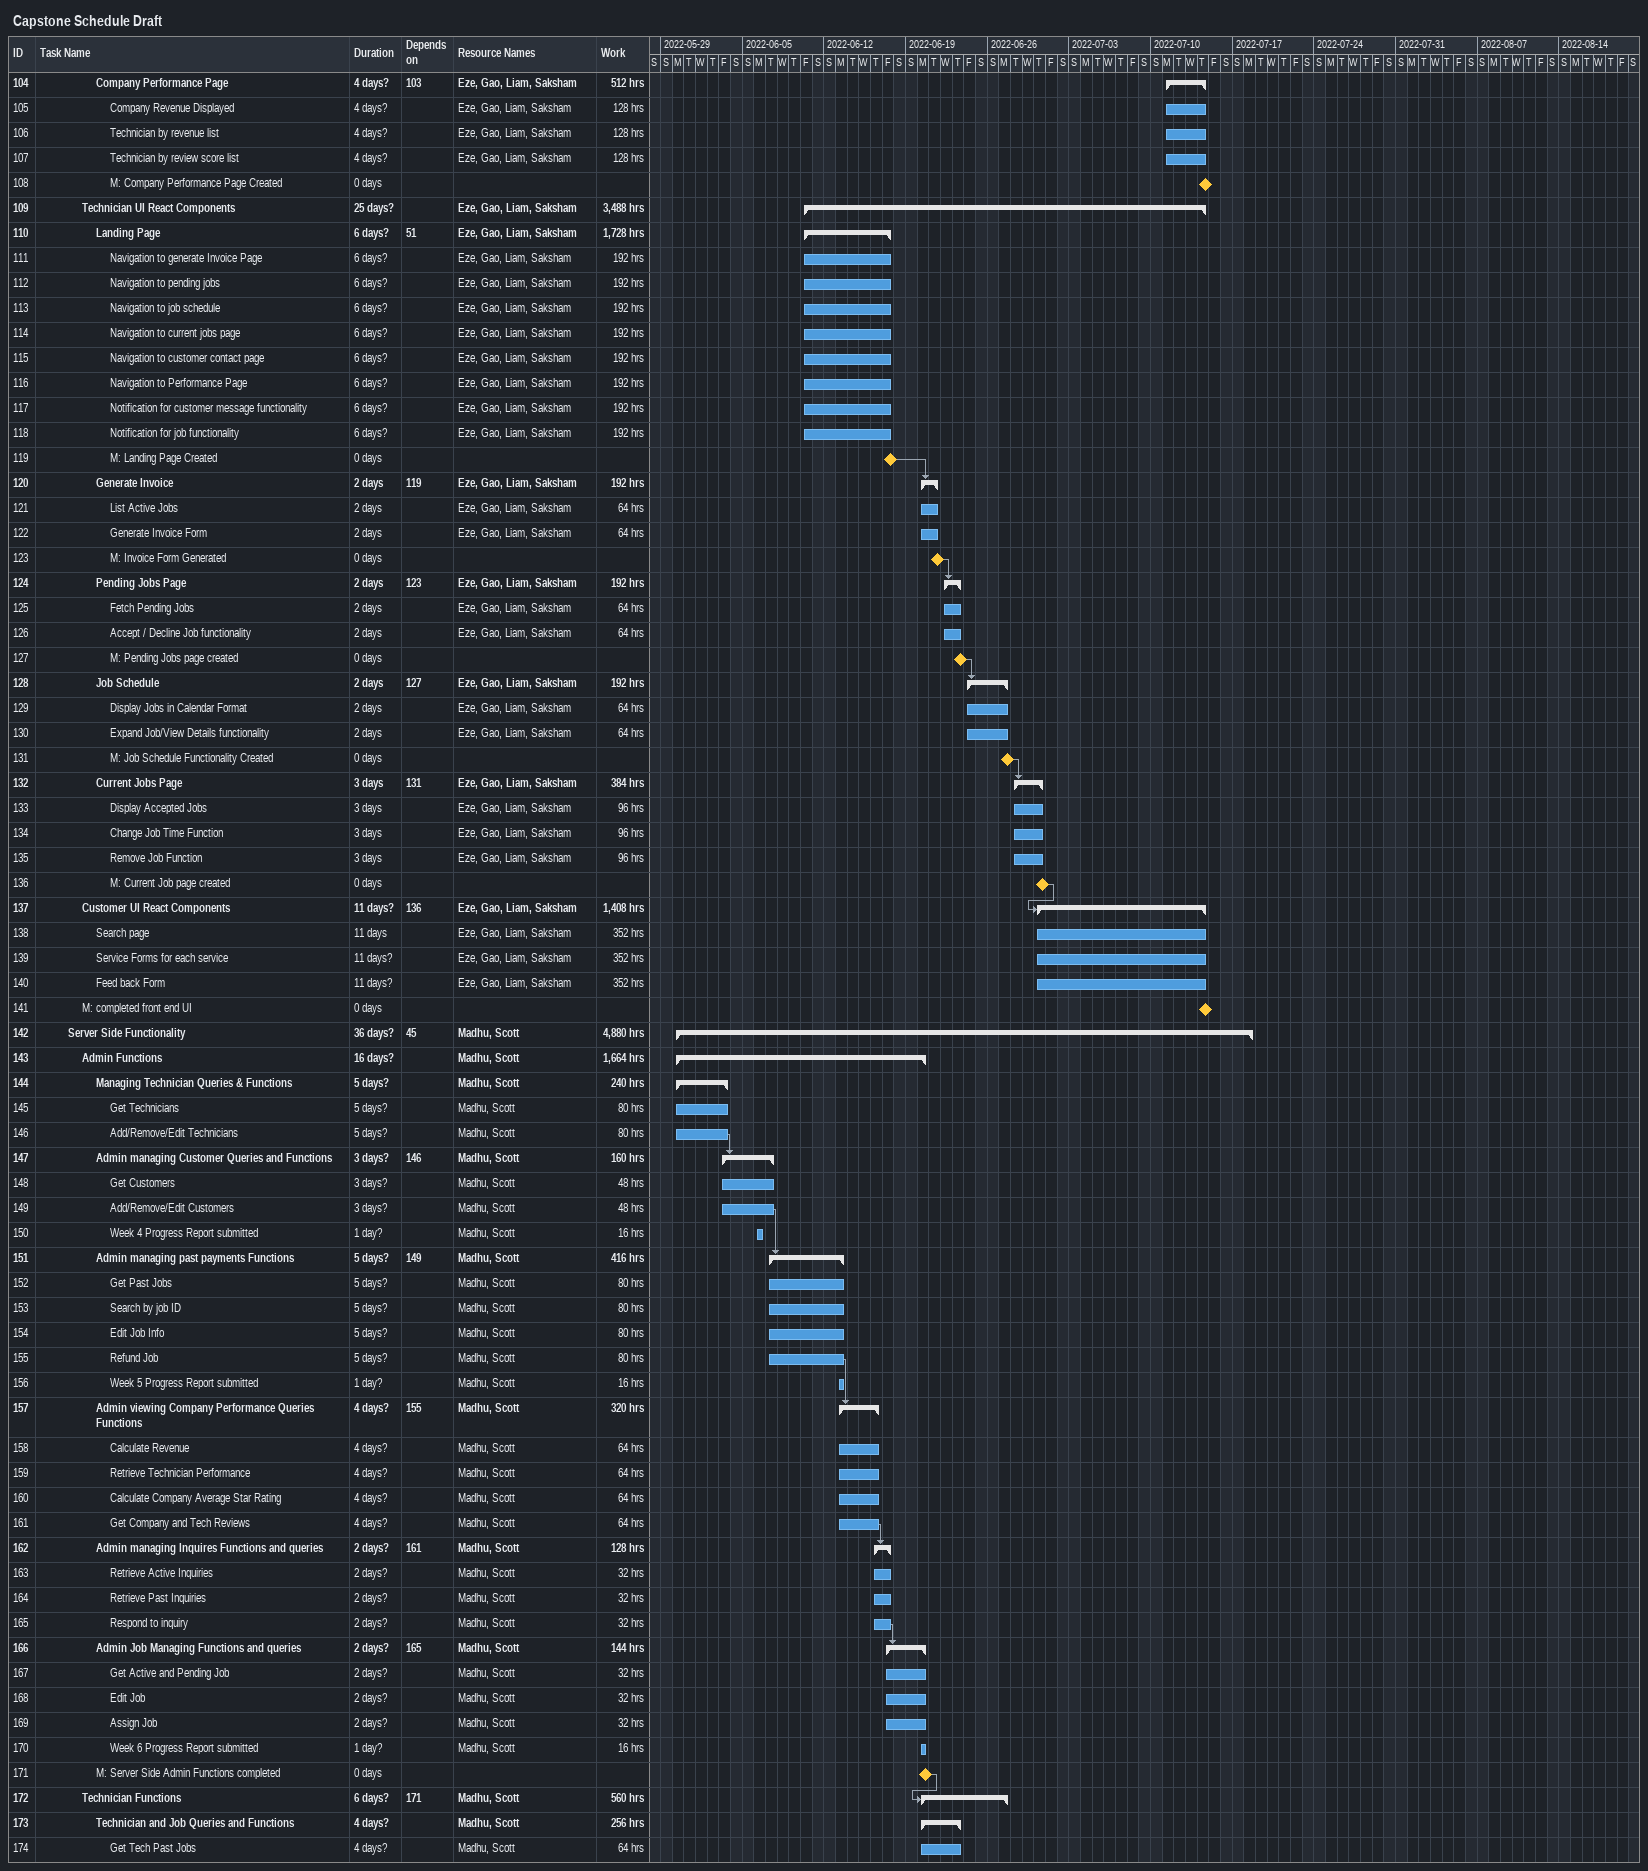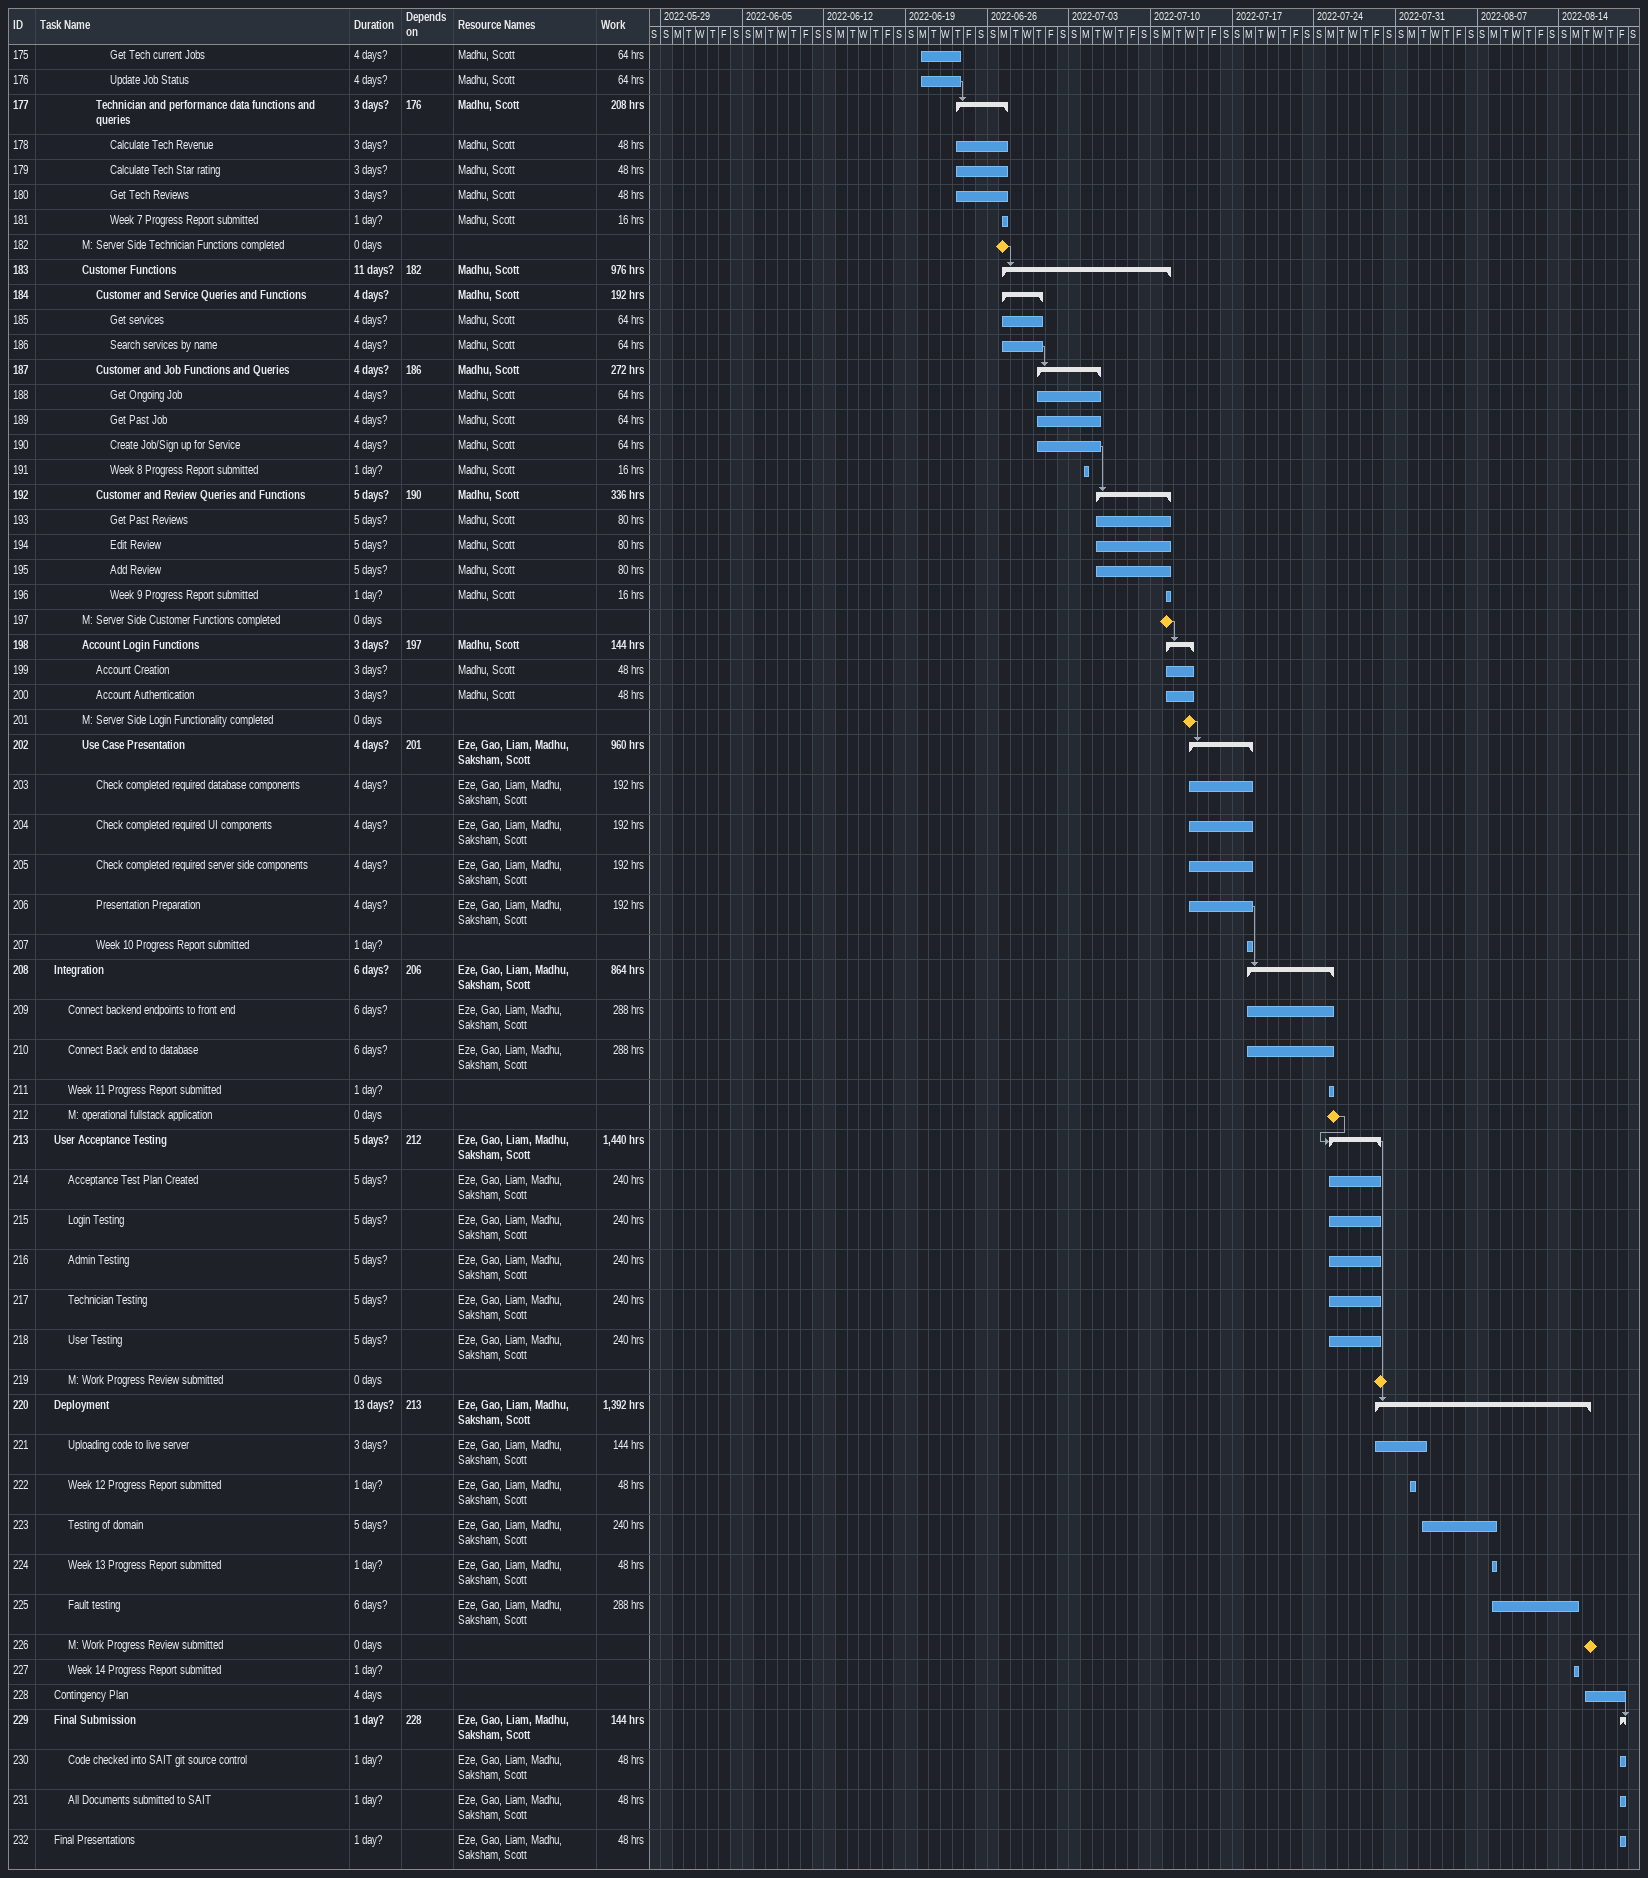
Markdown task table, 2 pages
Capstone Schedule Draft

| ID | Level | Task | Duration | Start | Finish | Predecessors | Resources | Work (h) |
|---|---|---|---|---|---|---|---|---|
| 104 | 5 | **Company Performance Page** | 4d? | 2022-07-11 | 2022-07-14 | 103 | Eze, Gao, Liam, Saksham | 512 |
| 105 | 6 | Company Revenue Displayed | 4d? | 2022-07-11 | 2022-07-14 |  | Eze, Gao, Liam, Saksham | 128 |
| 106 | 6 | Technician by revenue list | 4d? | 2022-07-11 | 2022-07-14 |  | Eze, Gao, Liam, Saksham | 128 |
| 107 | 6 | Technician by review score list | 4d? | 2022-07-11 | 2022-07-14 |  | Eze, Gao, Liam, Saksham | 128 |
| 108 | 6 | M: Company Performance Page Created | 0d | 2022-07-14 | 2022-07-14 |  |  |  |
| 109 | 4 | **Technician UI React Components** | 25d? | 2022-06-10 | 2022-07-14 |  | Eze, Gao, Liam, Saksham | 3488 |
| 110 | 5 | **Landing Page** | 6d? | 2022-06-10 | 2022-06-17 | 51 | Eze, Gao, Liam, Saksham | 1728 |
| 111 | 6 | Navigation to generate Invoice Page | 6d? | 2022-06-10 | 2022-06-17 |  | Eze, Gao, Liam, Saksham | 192 |
| 112 | 6 | Navigation to pending jobs | 6d? | 2022-06-10 | 2022-06-17 |  | Eze, Gao, Liam, Saksham | 192 |
| 113 | 6 | Navigation to job schedule | 6d? | 2022-06-10 | 2022-06-17 |  | Eze, Gao, Liam, Saksham | 192 |
| 114 | 6 | Navigation to current jobs page | 6d? | 2022-06-10 | 2022-06-17 |  | Eze, Gao, Liam, Saksham | 192 |
| 115 | 6 | Navigation to customer contact page | 6d? | 2022-06-10 | 2022-06-17 |  | Eze, Gao, Liam, Saksham | 192 |
| 116 | 6 | Navigation to Performance Page | 6d? | 2022-06-10 | 2022-06-17 |  | Eze, Gao, Liam, Saksham | 192 |
| 117 | 6 | Notification for customer message functionality | 6d? | 2022-06-10 | 2022-06-17 |  | Eze, Gao, Liam, Saksham | 192 |
| 118 | 6 | Notification for job functionality | 6d? | 2022-06-10 | 2022-06-17 |  | Eze, Gao, Liam, Saksham | 192 |
| 119 | 6 | M: Landing Page Created | 0d | 2022-06-17 | 2022-06-17 |  |  |  |
| 120 | 5 | **Generate Invoice** | 2d | 2022-06-20 | 2022-06-21 | 119 | Eze, Gao, Liam, Saksham | 192 |
| 121 | 6 | List Active Jobs | 2d | 2022-06-20 | 2022-06-21 |  | Eze, Gao, Liam, Saksham | 64 |
| 122 | 6 | Generate Invoice Form | 2d | 2022-06-20 | 2022-06-21 |  | Eze, Gao, Liam, Saksham | 64 |
| 123 | 6 | M: Invoice Form Generated | 0d | 2022-06-21 | 2022-06-21 |  |  |  |
| 124 | 5 | **Pending Jobs Page** | 2d | 2022-06-22 | 2022-06-23 | 123 | Eze, Gao, Liam, Saksham | 192 |
| 125 | 6 | Fetch Pending Jobs | 2d | 2022-06-22 | 2022-06-23 |  | Eze, Gao, Liam, Saksham | 64 |
| 126 | 6 | Accept / Decline Job functionality | 2d | 2022-06-22 | 2022-06-23 |  | Eze, Gao, Liam, Saksham | 64 |
| 127 | 6 | M: Pending Jobs page created | 0d | 2022-06-23 | 2022-06-23 |  |  |  |
| 128 | 5 | **Job Schedule** | 2d | 2022-06-24 | 2022-06-27 | 127 | Eze, Gao, Liam, Saksham | 192 |
| 129 | 6 | Display Jobs in Calendar Format | 2d | 2022-06-24 | 2022-06-27 |  | Eze, Gao, Liam, Saksham | 64 |
| 130 | 6 | Expand Job/View Details functionality | 2d | 2022-06-24 | 2022-06-27 |  | Eze, Gao, Liam, Saksham | 64 |
| 131 | 6 | M: Job Schedule Functionality Created | 0d | 2022-06-27 | 2022-06-27 |  |  |  |
| 132 | 5 | **Current Jobs Page** | 3d | 2022-06-28 | 2022-06-30 | 131 | Eze, Gao, Liam, Saksham | 384 |
| 133 | 6 | Display Accepted Jobs | 3d | 2022-06-28 | 2022-06-30 |  | Eze, Gao, Liam, Saksham | 96 |
| 134 | 6 | Change Job Time Function | 3d | 2022-06-28 | 2022-06-30 |  | Eze, Gao, Liam, Saksham | 96 |
| 135 | 6 | Remove Job Function | 3d | 2022-06-28 | 2022-06-30 |  | Eze, Gao, Liam, Saksham | 96 |
| 136 | 6 | M: Current Job page created | 0d | 2022-06-30 | 2022-06-30 |  |  |  |
| 137 | 4 | **Customer UI React Components** | 11d? | 2022-06-30 | 2022-07-14 | 136 | Eze, Gao, Liam, Saksham | 1408 |
| 138 | 5 | Search page | 11d | 2022-06-30 | 2022-07-14 |  | Eze, Gao, Liam, Saksham | 352 |
| 139 | 5 | Service Forms for each service | 11d? | 2022-06-30 | 2022-07-14 |  | Eze, Gao, Liam, Saksham | 352 |
| 140 | 5 | Feed back Form | 11d? | 2022-06-30 | 2022-07-14 |  | Eze, Gao, Liam, Saksham | 352 |
| 141 | 4 | M: completed front end UI | 0d | 2022-07-14 | 2022-07-14 |  |  |  |
| 142 | 3 | **Server Side Functionality** | 36d? | 2022-05-30 | 2022-07-18 | 45 | Madhu, Scott | 4880 |
| 143 | 4 | **Admin Functions** | 16d? | 2022-05-30 | 2022-06-20 |  | Madhu, Scott | 1664 |
| 144 | 5 | **Managing Technician Queries & Functions** | 5d? | 2022-05-30 | 2022-06-03 |  | Madhu, Scott | 240 |
| 145 | 6 | Get Technicians | 5d? | 2022-05-30 | 2022-06-03 |  | Madhu, Scott | 80 |
| 146 | 6 | Add/Remove/Edit Technicians | 5d? | 2022-05-30 | 2022-06-03 |  | Madhu, Scott | 80 |
| 147 | 5 | **Admin managing Customer Queries and Functions** | 3d? | 2022-06-03 | 2022-06-07 | 146 | Madhu, Scott | 160 |
| 148 | 6 | Get Customers | 3d? | 2022-06-03 | 2022-06-07 |  | Madhu, Scott | 48 |
| 149 | 6 | Add/Remove/Edit Customers | 3d? | 2022-06-03 | 2022-06-07 |  | Madhu, Scott | 48 |
| 150 | 6 | Week 4 Progress Report submitted | 1d? | 2022-06-06 | 2022-06-06 |  | Madhu, Scott | 16 |
| 151 | 5 | **Admin managing past payments Functions** | 5d? | 2022-06-07 | 2022-06-13 | 149 | Madhu, Scott | 416 |
| 152 | 6 | Get Past Jobs | 5d? | 2022-06-07 | 2022-06-13 |  | Madhu, Scott | 80 |
| 153 | 6 | Search by job ID | 5d? | 2022-06-07 | 2022-06-13 |  | Madhu, Scott | 80 |
| 154 | 6 | Edit Job Info | 5d? | 2022-06-07 | 2022-06-13 |  | Madhu, Scott | 80 |
| 155 | 6 | Refund Job | 5d? | 2022-06-07 | 2022-06-13 |  | Madhu, Scott | 80 |
| 156 | 6 | Week 5 Progress Report submitted | 1d? | 2022-06-13 | 2022-06-13 |  | Madhu, Scott | 16 |
| 157 | 5 | **Admin viewing Company Performance Queries Functions** | 4d? | 2022-06-13 | 2022-06-16 | 155 | Madhu, Scott | 320 |
| 158 | 6 | Calculate Revenue | 4d? | 2022-06-13 | 2022-06-16 |  | Madhu, Scott | 64 |
| 159 | 6 | Retrieve Technician Performance | 4d? | 2022-06-13 | 2022-06-16 |  | Madhu, Scott | 64 |
| 160 | 6 | Calculate Company Average Star Rating | 4d? | 2022-06-13 | 2022-06-16 |  | Madhu, Scott | 64 |
| 161 | 6 | Get Company and Tech Reviews | 4d? | 2022-06-13 | 2022-06-16 |  | Madhu, Scott | 64 |
| 162 | 5 | **Admin managing Inquires Functions and queries** | 2d? | 2022-06-16 | 2022-06-17 | 161 | Madhu, Scott | 128 |
| 163 | 6 | Retrieve Active Inquiries | 2d? | 2022-06-16 | 2022-06-17 |  | Madhu, Scott | 32 |
| 164 | 6 | Retrieve Past Inquiries | 2d? | 2022-06-16 | 2022-06-17 |  | Madhu, Scott | 32 |
| 165 | 6 | Respond to inquiry | 2d? | 2022-06-16 | 2022-06-17 |  | Madhu, Scott | 32 |
| 166 | 5 | **Admin Job Managing Functions and queries** | 2d? | 2022-06-17 | 2022-06-20 | 165 | Madhu, Scott | 144 |
| 167 | 6 | Get Active and Pending Job | 2d? | 2022-06-17 | 2022-06-20 |  | Madhu, Scott | 32 |
| 168 | 6 | Edit Job | 2d? | 2022-06-17 | 2022-06-20 |  | Madhu, Scott | 32 |
| 169 | 6 | Assign Job | 2d? | 2022-06-17 | 2022-06-20 |  | Madhu, Scott | 32 |
| 170 | 6 | Week 6 Progress Report submitted | 1d? | 2022-06-20 | 2022-06-20 |  | Madhu, Scott | 16 |
| 171 | 5 | M: Server Side Admin Functions completed | 0d | 2022-06-20 | 2022-06-20 |  |  |  |
| 172 | 4 | **Technician Functions** | 6d? | 2022-06-20 | 2022-06-27 | 171 | Madhu, Scott | 560 |
| 173 | 5 | **Technician and Job Queries and Functions** | 4d? | 2022-06-20 | 2022-06-23 |  | Madhu, Scott | 256 |
| 174 | 6 | Get Tech Past Jobs | 4d? | 2022-06-20 | 2022-06-23 |  | Madhu, Scott | 64 |
| 175 | 6 | Get Tech current Jobs | 4d? | 2022-06-20 | 2022-06-23 |  | Madhu, Scott | 64 |
| 176 | 6 | Update Job Status | 4d? | 2022-06-20 | 2022-06-23 |  | Madhu, Scott | 64 |
| 177 | 5 | **Technician and performance data functions and queries** | 3d? | 2022-06-23 | 2022-06-27 | 176 | Madhu, Scott | 208 |
| 178 | 6 | Calculate Tech Revenue | 3d? | 2022-06-23 | 2022-06-27 |  | Madhu, Scott | 48 |
| 179 | 6 | Calculate Tech Star rating | 3d? | 2022-06-23 | 2022-06-27 |  | Madhu, Scott | 48 |
| 180 | 6 | Get Tech Reviews | 3d? | 2022-06-23 | 2022-06-27 |  | Madhu, Scott | 48 |
| 181 | 6 | Week 7 Progress Report submitted | 1d? | 2022-06-27 | 2022-06-27 |  | Madhu, Scott | 16 |
| 182 | 4 | M: Server Side Technician Functions completed | 0d | 2022-06-27 | 2022-06-27 |  |  |  |
| 183 | 4 | **Customer Functions** | 11d? | 2022-06-27 | 2022-07-11 | 182 | Madhu, Scott | 976 |
| 184 | 5 | **Customer and Service Queries and Functions** | 4d? | 2022-06-27 | 2022-06-30 |  | Madhu, Scott | 192 |
| 185 | 6 | Get services | 4d? | 2022-06-27 | 2022-06-30 |  | Madhu, Scott | 64 |
| 186 | 6 | Search services by name | 4d? | 2022-06-27 | 2022-06-30 |  | Madhu, Scott | 64 |
| 187 | 5 | **Customer and Job Functions and Queries** | 4d? | 2022-06-30 | 2022-07-05 | 186 | Madhu, Scott | 272 |
| 188 | 6 | Get Ongoing Job | 4d? | 2022-06-30 | 2022-07-05 |  | Madhu, Scott | 64 |
| 189 | 6 | Get Past Job | 4d? | 2022-06-30 | 2022-07-05 |  | Madhu, Scott | 64 |
| 190 | 6 | Create Job/Sign up for Service | 4d? | 2022-06-30 | 2022-07-05 |  | Madhu, Scott | 64 |
| 191 | 6 | Week 8 Progress Report submitted | 1d? | 2022-07-04 | 2022-07-04 |  | Madhu, Scott | 16 |
| 192 | 5 | **Customer and Review Queries and Functions** | 5d? | 2022-07-05 | 2022-07-11 | 190 | Madhu, Scott | 336 |
| 193 | 6 | Get Past Reviews | 5d? | 2022-07-05 | 2022-07-11 |  | Madhu, Scott | 80 |
| 194 | 6 | Edit Review | 5d? | 2022-07-05 | 2022-07-11 |  | Madhu, Scott | 80 |
| 195 | 6 | Add Review | 5d? | 2022-07-05 | 2022-07-11 |  | Madhu, Scott | 80 |
| 196 | 6 | Week 9 Progress Report submitted | 1d? | 2022-07-11 | 2022-07-11 |  | Madhu, Scott | 16 |
| 197 | 4 | M: Server Side Customer Functions completed | 0d | 2022-07-11 | 2022-07-11 |  |  |  |
| 198 | 4 | **Account Login Functions** | 3d? | 2022-07-11 | 2022-07-13 | 197 | Madhu, Scott | 144 |
| 199 | 5 | Account Creation | 3d? | 2022-07-11 | 2022-07-13 |  | Madhu, Scott | 48 |
| 200 | 5 | Account Authentication | 3d? | 2022-07-11 | 2022-07-13 |  | Madhu, Scott | 48 |
| 201 | 4 | M: Server Side Login Functionality completed | 0d | 2022-07-13 | 2022-07-13 |  |  |  |
| 202 | 4 | **Use Case Presentation** | 4d? | 2022-07-13 | 2022-07-18 | 201 | Eze, Gao, Liam, Madhu, Saksham, Scott | 960 |
| 203 | 5 | Check completed required database components | 4d? | 2022-07-13 | 2022-07-18 |  | Eze, Gao, Liam, Madhu, Saksham, Scott | 192 |
| 204 | 5 | Check completed required UI components | 4d? | 2022-07-13 | 2022-07-18 |  | Eze, Gao, Liam, Madhu, Saksham, Scott | 192 |
| 205 | 5 | Check completed required server side components | 4d? | 2022-07-13 | 2022-07-18 |  | Eze, Gao, Liam, Madhu, Saksham, Scott | 192 |
| 206 | 5 | Presentation Preparation | 4d? | 2022-07-13 | 2022-07-18 |  | Eze, Gao, Liam, Madhu, Saksham, Scott | 192 |
| 207 | 5 | Week 10 Progress Report submitted | 1d? | 2022-07-18 | 2022-07-18 |  |  |  |
| 208 | 2 | **Integration** | 6d? | 2022-07-18 | 2022-07-25 | 206 | Eze, Gao, Liam, Madhu, Saksham, Scott | 864 |
| 209 | 3 | Connect backend endpoints to front end | 6d? | 2022-07-18 | 2022-07-25 |  | Eze, Gao, Liam, Madhu, Saksham, Scott | 288 |
| 210 | 3 | Connect Back end to database | 6d? | 2022-07-18 | 2022-07-25 |  | Eze, Gao, Liam, Madhu, Saksham, Scott | 288 |
| 211 | 3 | Week 11 Progress Report submitted | 1d? | 2022-07-25 | 2022-07-25 |  |  |  |
| 212 | 3 | M: operational fullstack application | 0d | 2022-07-25 | 2022-07-25 |  |  |  |
| 213 | 2 | **User Acceptance Testing** | 5d? | 2022-07-25 | 2022-07-29 | 212 | Eze, Gao, Liam, Madhu, Saksham, Scott | 1440 |
| 214 | 3 | Acceptance Test Plan Created | 5d? | 2022-07-25 | 2022-07-29 |  | Eze, Gao, Liam, Madhu, Saksham, Scott | 240 |
| 215 | 3 | Login Testing | 5d? | 2022-07-25 | 2022-07-29 |  | Eze, Gao, Liam, Madhu, Saksham, Scott | 240 |
| 216 | 3 | Admin Testing | 5d? | 2022-07-25 | 2022-07-29 |  | Eze, Gao, Liam, Madhu, Saksham, Scott | 240 |
| 217 | 3 | Technician Testing | 5d? | 2022-07-25 | 2022-07-29 |  | Eze, Gao, Liam, Madhu, Saksham, Scott | 240 |
| 218 | 3 | User Testing | 5d? | 2022-07-25 | 2022-07-29 |  | Eze, Gao, Liam, Madhu, Saksham, Scott | 240 |
| 219 | 3 | M: Work Progress Review submitted | 0d | 2022-07-29 | 2022-07-29 |  |  |  |
| 220 | 2 | **Deployment** | 13d? | 2022-07-29 | 2022-08-16 | 213 | Eze, Gao, Liam, Madhu, Saksham, Scott | 1392 |
| 221 | 3 | Uploading code to live server | 3d? | 2022-07-29 | 2022-08-02 |  | Eze, Gao, Liam, Madhu, Saksham, Scott | 144 |
| 222 | 3 | Week 12 Progress Report submitted | 1d? | 2022-08-01 | 2022-08-01 |  | Eze, Gao, Liam, Madhu, Saksham, Scott | 48 |
| 223 | 3 | Testing of domain | 5d? | 2022-08-02 | 2022-08-08 |  | Eze, Gao, Liam, Madhu, Saksham, Scott | 240 |
| 224 | 3 | Week 13 Progress Report submitted | 1d? | 2022-08-08 | 2022-08-08 |  | Eze, Gao, Liam, Madhu, Saksham, Scott | 48 |
| 225 | 3 | Fault testing | 6d? | 2022-08-08 | 2022-08-15 |  | Eze, Gao, Liam, Madhu, Saksham, Scott | 288 |
| 226 | 3 | M: Work Progress Review submitted | 0d | 2022-08-16 | 2022-08-16 |  |  |  |
| 227 | 3 | Week 14 Progress Report submitted | 1d? | 2022-08-15 | 2022-08-15 |  |  |  |
| 228 | 2 | Contingency Plan | 4d | 2022-08-16 | 2022-08-19 |  |  |  |
| 229 | 2 | **Final Submission** | 1d? | 2022-08-19 | 2022-08-19 | 228 | Eze, Gao, Liam, Madhu, Saksham, Scott | 144 |
| 230 | 3 | Code checked into SAIT git source control | 1d? | 2022-08-19 | 2022-08-19 |  | Eze, Gao, Liam, Madhu, Saksham, Scott | 48 |
| 231 | 3 | All Documents submitted to SAIT | 1d? | 2022-08-19 | 2022-08-19 |  | Eze, Gao, Liam, Madhu, Saksham, Scott | 48 |
| 232 | 2 | Final Presentations | 1d? | 2022-08-19 | 2022-08-19 |  | Eze, Gao, Liam, Madhu, Saksham, Scott | 48 |
